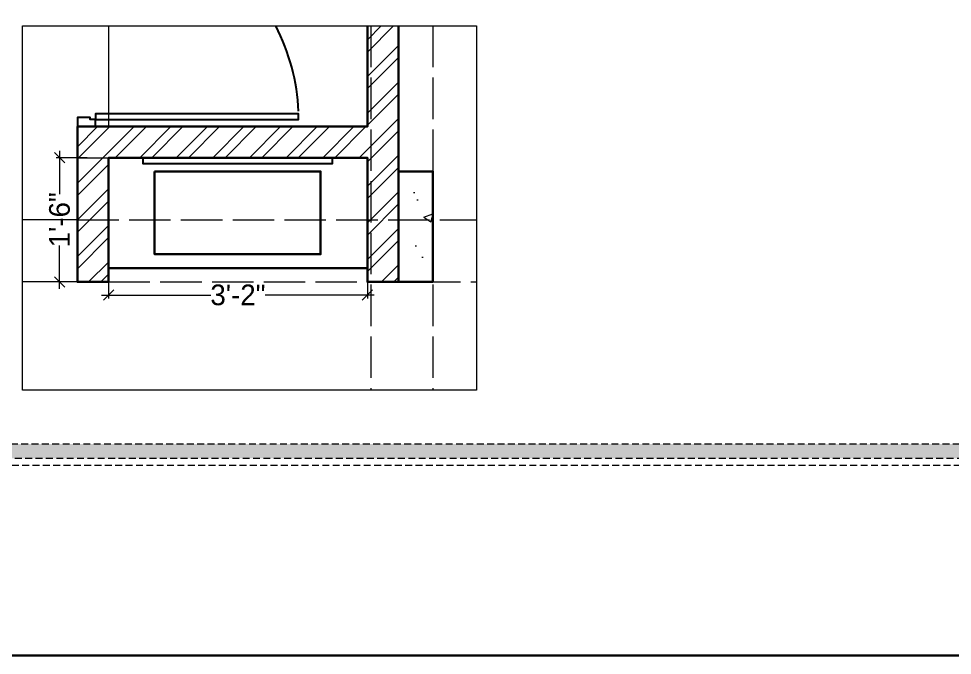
# Model space of a CAD drawing. Header units: millimetres. Extents: x 35877 to 3066687, y -650199 to -40525.
# Drawn here: x 148268.2 to 148403.5, y -179366.6 to -179274.3 of the extents above; entities that cross this region are included whole.
import ezdxf

# ---------------------------------------------------------------- set-up
doc = ezdxf.new("R2010")
doc.units = ezdxf.units.MM
doc.header["$MEASUREMENT"] = 0
doc.header["$PDMODE"] = 35
for name, pattern in [('ACAD_ISO02W100', [15, 12, -3]), ('DASHED', [0.75, 0.5, -0.25]), ('DASHEDX2', [1.5, 1, -0.5])]:
    doc.linetypes.add(name, pattern=pattern)
doc.layers.get('Defpoints').update_dxf_attribs({"color": 220})
doc.layers.add('AR ELE-5', color=134, linetype='Continuous')
doc.layers.add('AR HATCH-7', color=7, linetype='Continuous')
for name, color, linetype, lineweight in [('dim05', 1, 'Continuous', 13), ('Dimension', 10, 'DASHEDX2', 20), ('FURNITURE', 32, 'Continuous', 9), ('furniture dimensions', 1, 'DASHED', 0), ('FURNITURE-1', 252, 'Continuous', 13), ('GROUND FLOOR', 7, 'Continuous', 9), ('GROUND FLOOR  ( PLINE )', 251, 'Continuous', 30), ('GROUND FLOOR ( STAIR )', 251, 'Continuous', 9), ('Labelling', 1, 'Continuous', 25), ('wall', 7, 'Continuous', 30)]:
    doc.layers.add(name, color=color, linetype=linetype, lineweight=lineweight)
doc.styles.add('century g', font='GOTHIC.TTF')
doc.dimstyles.new('Archana', dxfattribs={"dimtxt": 2, "dimasz": 0.75, "dimexe": 0.5, "dimexo": 0.5, "dimgap": 0, "dimtad": 0, "dimzin": 0, "dimdsep": 46, "dimlunit": 4, "dimtxsty": 'century g', "dimblk": 'OBLIQUE', "dimcen": 0, "dimdle": 1, "dimclrd": 256, "dimclre": 256, "dimclrt": 256, "dimadec": 0, "dimazin": 0, "dimtfac": 1, "dimtofl": 0, "dimtmove": 1, "dimatfit": 3, "dimfxl": 1, "dimfxlon": 1, "dimtolj": 1, "dimtzin": 0, "dimlwd": -1, "dimlwe": -1, "dimarcsym": 0})

# ---------------------------------------------------------------- blocks, each defined once
blk = doc.blocks.new('_Oblique')
at = {"layer": 'wall', "color": 0, "lineweight": -2}
blk.add_line((-0.5, -0.5), (0.5, 0.5), dxfattribs=at)
blk = doc.blocks.new('*D451')
at = {"layer": 'Defpoints', "color": 0, "linetype": 'Continuous', "lineweight": 0, "transparency": 16777216}
for p in [(148274.13, -179294.48), (148281.22, -179294.48), (148281.22, -179312.48)]:
    blk.add_point(p, dxfattribs=at)
at = {"layer": 'furniture dimensions', "color": 5, "linetype": 'Continuous', "transparency": 16777216}
for p, q in [((148274.13, -179293.48), (148274.13, -179299.76)), ((148278.13, -179294.48), (148273.63, -179294.48)), ((148274.13, -179313.48), (148274.13, -179307.2))]:
    blk.add_line(p, q, dxfattribs=at)
at = {"layer": 'furniture dimensions', "color": 5, "linetype": 'ByBlock', "transparency": 16777216}
blk.add_line((148278.13, -179312.48), (148273.63, -179312.48), dxfattribs=at)
at = {"layer": 'furniture dimensions', "color": 5, "linetype": 'Continuous', "transparency": 16777216, "xscale": 1.5, "yscale": 1.5, "zscale": 1.5}
for p, rotation in [((148274.13, -179294.48), 90), ((148274.13, -179312.48), 270)]:
    blk.add_blockref('_Oblique', p, dxfattribs=dict(at, rotation=rotation))
at = {"layer": 'furniture dimensions', "linetype": 'Continuous', "lineweight": 0, "transparency": 16777216, "insert": (148274.13, -179303.48), "char_height": 3, "attachment_point": 5, "rotation": 90, "style": 'century g'}
blk.add_mtext('\\A1;1\'-6"', dxfattribs=at)
blk = doc.blocks.new('*D452')
at = {"layer": 'Defpoints', "color": 0, "linetype": 'Continuous', "lineweight": 0, "transparency": 16777216}
for p in [(148281.22, -179310.48), (148318.72, -179310.48), (148318.72, -179314.38)]:
    blk.add_point(p, dxfattribs=at)
at = {"layer": 'furniture dimensions', "color": 5, "linetype": 'ByBlock', "transparency": 16777216}
blk.add_line((148281.22, -179310.98), (148281.22, -179314.88), dxfattribs=at)
at = {"layer": 'furniture dimensions', "color": 5, "linetype": 'Continuous', "transparency": 16777216}
for p, q in [((148318.72, -179310.98), (148318.72, -179314.88)), ((148280.22, -179314.38), (148296.03, -179314.38)), ((148319.72, -179314.38), (148303.91, -179314.38))]:
    blk.add_line(p, q, dxfattribs=at)
at = {"layer": 'furniture dimensions', "color": 5, "linetype": 'Continuous', "transparency": 16777216, "xscale": 1.5, "yscale": 1.5, "zscale": 1.5, "rotation": 180}
blk.add_blockref('_Oblique', (148281.22, -179314.38), dxfattribs=at)
at = {"layer": 'furniture dimensions', "color": 5, "linetype": 'Continuous', "transparency": 16777216, "xscale": 1.5, "yscale": 1.5, "zscale": 1.5}
blk.add_blockref('_Oblique', (148318.72, -179314.38), dxfattribs=at)
at = {"layer": 'furniture dimensions', "linetype": 'Continuous', "lineweight": 0, "transparency": 16777216, "insert": (148299.97, -179314.38), "char_height": 3, "attachment_point": 5, "style": 'century g'}
blk.add_mtext('\\A1;3\'-2"', dxfattribs=at)

msp = doc.modelspace()

# ---------------------------------------------------------------- hatches: boundary and pattern name
at = {"layer": 'AR HATCH-7', "lineweight": 0, "true_color": 0x939598, "transparency": 33554687}
h = msp.add_hatch(dxfattribs=at)
h.set_pattern_fill('ANSI32', color=252, scale=10)
h.set_pattern_definition([(45, (775.2015, 1087.4736), (-2.65165043, 2.65165043), []), (45, (776.9692, 1087.4736), (-2.65165043, 2.65165043), [])])
h.paths.add_polyline_path([(148319.219, -179275.377), (148318.719, -179275.377), (148318.719, -179289.979), (148276.719, -179289.979), (148276.719, -179294.479), (148318.719, -179294.479), (148318.719, -179312.479), (148319.219, -179312.479)])
h.paths.add_polyline_path([(148281.219, -179294.479), (148276.719, -179294.479), (148276.719, -179312.479), (148281.219, -179312.479)], flags=17)
h.paths.add_polyline_path([(148323.219, -179275.377), (148319.219, -179275.377), (148319.219, -179312.479), (148323.219, -179312.479), (148323.219, -179296.479)])
at = {"layer": 'Dimension', "true_color": 0xd39e00, "transparency": 33554687}
h = msp.add_hatch(color=42, dxfattribs=at)
h.paths.add_polyline_path([(148196.802, -179129.11), (148196.802, -179338.06), (148493.659, -179338.06), (148493.659, -179129.11)])
h.paths.add_polyline_path([(148198.886, -179131.193), (148491.576, -179131.193), (148491.576, -179335.977), (148198.886, -179335.977)], flags=16)
at = {"layer": 'FURNITURE-1', "lineweight": 0, "true_color": 0xc7c8ca, "transparency": 33554687}
h = msp.add_hatch(dxfattribs=at)
h.set_pattern_fill('AR-CONC', color=9, scale=2)
h.set_pattern_definition([(50, (775.201, 1087.474), (14.34520365, -1.2550427), [1.5, -16.5]), (355, (775.201, 1087.474), (-2.7750267, 15.0438427), [1.2, -13.2]), (100.4514445, (776.397, 1087.369), (11.5701769, 13.7887998), [1.2748038, -14.0228422]), (46.1842, (775.201, 1091.474), (21.3448266, -3.3103856), [2.25, -24.75]), (96.635635, (776.98, 1091.198), (18.693239, 19.482372), [1.9122068, -21.0342752]), (351.184164, (775.201, 1091.474), (18.693239, 19.482372), [1.8, -19.8]), (21, (777.201, 1090.474), (11.93814104, -8.0523778), [1.5, -16.5]), (326, (777.201, 1090.474), (4.8663066, 14.5030009), [1.2, -13.2]), (71.451445, (778.196, 1089.803), (16.8044475, 6.45062306), [1.2748038, -14.0228422]), (37.5, (775.2015, 1087.4736), (0.24319711, 6.65787708), [0, -13.04, 0, -13.4, 0, -13.25]), (7.5, (775.2015, 1087.4736), (5.26139075, 7.88823424), [0, -7.64, 0, -12.74, 0, -5.05]), (327.5, (770.7415, 1087.4736), (10.67644872, -0.45109743), [0, -5, 0, -15.6, 0, -20.7]), (317.5, (768.7415, 1087.474), (11.6637234, 2.00209965), [0, -6.5, 0, -10.36, 0, -14.7])])
h.paths.add_polyline_path([(148328.219, -179296.479), (148323.219, -179296.479), (148323.219, -179312.479), (148328.219, -179312.479)])

# ---------------------------------------------------------------- linework, layer by layer
at = {"transparency": 33554687}
for points in [[(148279.344, -179288.929), (148308.744, -179288.929), (148308.744, -179288.141), (148279.344, -179288.141)], [(148279.344, -179289.979), (148279.344, -179288.929), (148278.557, -179288.929), (148278.557, -179288.666), (148276.719, -179288.666), (148276.719, -179289.979)]]:
    msp.add_lwpolyline(points, close=True, dxfattribs=at)
at = {"layer": 'AR ELE-5', "linetype": 'ByBlock', "ltscale": 15, "transparency": 33554687}
msp.add_arc((148279.327, -179288.972), 29.443, 2.37301, 27.49793, dxfattribs=at)
at = {"layer": 'dim05', "color": 18, "lineweight": 0, "true_color": 0x000000, "transparency": 33554687, "elevation": -0.119}
msp.add_lwpolyline([(148334.54, -179328.157), (148268.746, -179328.157), (148268.746, -179275.377), (148334.54, -179275.377)], close=True, dxfattribs=at)
at = {"layer": 'Dimension', "color": 42, "true_color": 0xd39e00, "transparency": 33554687, "elevation": 0.119}
for points in [[(148195.76, -179128.068), (148494.701, -179128.068), (148494.701, -179339.102), (148195.76, -179339.102)], [(148196.802, -179129.11), (148493.659, -179129.11), (148493.659, -179338.06), (148196.802, -179338.06)], [(148198.886, -179131.193), (148491.576, -179131.193), (148491.576, -179335.977), (148198.886, -179335.977)]]:
    msp.add_lwpolyline(points, close=True, dxfattribs=at)
at = {"layer": 'FURNITURE', "color": 3, "lineweight": 30, "transparency": 33554687}
msp.add_lwpolyline([(147302.371, -178889.62), (148535.999, -178889.62), (148535.999, -179366.596), (147302.371, -179366.596)], close=True, dxfattribs=at)
at = {"layer": 'FURNITURE', "lineweight": 30, "transparency": 33554687}
for points in [[(148281.219, -179294.479), (148318.719, -179294.479), (148318.719, -179310.479), (148281.219, -179310.479)], [(148287.887, -179296.479), (148311.938, -179296.479), (148311.938, -179308.479), (148287.887, -179308.479)]]:
    msp.add_lwpolyline(points, close=True, dxfattribs=at)
at = {"layer": 'FURNITURE', "color": 5, "lineweight": 25, "transparency": 33554687}
msp.add_lwpolyline([(148286.219, -179294.479), (148313.606, -179294.479), (148313.606, -179295.363), (148286.219, -179295.363)], close=True, dxfattribs=at)
at = {"layer": 'GROUND FLOOR', "transparency": 33554687}
for p, q in [((148281.219, -179275.377), (148281.219, -179289.979)), ((148276.719, -179289.979), (148276.719, -179312.479)), ((148281.219, -179294.479), (148281.219, -179312.479))]:
    msp.add_line(p, q, dxfattribs=at)
at = {"layer": 'GROUND FLOOR', "color": 5, "transparency": 33554687}
msp.add_line((148276.719, -179289.979), (148318.719, -179289.979), dxfattribs=at)
at = {"layer": 'GROUND FLOOR  ( PLINE )', "transparency": 33554687}
msp.add_lwpolyline([(148318.719, -179275.377), (148318.719, -179289.979), (148276.719, -179289.979), (148276.719, -179312.479), (148281.219, -179312.479), (148281.219, -179294.479), (148318.719, -179294.479), (148318.719, -179312.479), (148323.219, -179312.479), (148323.219, -179275.377)], dxfattribs=at)
at = {"layer": 'GROUND FLOOR ( STAIR )', "color": 5, "linetype": 'ACAD_ISO02W100', "ltscale": 0.7, "transparency": 33554687}
msp.add_line((148276.719, -179294.479), (148318.719, -179294.479), dxfattribs=at)
at = {"layer": 'Labelling', "color": 251, "linetype": 'ACAD_ISO02W100', "lineweight": 0, "ltscale": 0.5, "true_color": 0x636466, "transparency": 33554687}
for p, q in [((148319.219, -179275.377), (148319.219, -179328.157)), ((148328.219, -179275.377), (148328.219, -179328.157)), ((148276.719, -179303.479), (148334.54, -179303.479)), ((148281.219, -179312.479), (148334.54, -179312.479))]:
    msp.add_line(p, q, dxfattribs=at)
at = {"layer": 'Labelling', "color": 251, "linetype": 'ACAD_ISO02W100', "lineweight": 0, "ltscale": 10, "true_color": 0x636466, "transparency": 33554687}
for p, q in [((148276.719, -179303.479), (148268.746, -179303.479)), ((148276.719, -179312.479), (148268.746, -179312.479))]:
    msp.add_line(p, q, dxfattribs=at)
at = {"layer": 'Labelling', "lineweight": 30, "ltscale": 10, "transparency": 33554687}
msp.add_lwpolyline([(148328.219, -179312.479), (148323.219, -179312.479), (148323.219, -179296.479), (148328.219, -179296.479)], close=True, dxfattribs=at)

# ---------------------------------------------------------------- dimensions: what is measured, and where the dimension line sits
at = {"layer": 'furniture dimensions', "color": 5, "linetype": 'Continuous', "lineweight": 0, "transparency": 33554687}
dim = msp.add_linear_dim(base=(148274.126, -179294.479), p1=(148281.219, -179312.479), p2=(148281.219, -179294.479), angle=90, dimstyle='Archana', override={"dimtxt": 3, "dimasz": 1.5, "dimdec": 0, "dimclrd": 5, "dimclre": 5, "dimfxl": 4}, dxfattribs=at)
dim.commit()
dim.dimension.update_dxf_attribs({"geometry": '*D451', "text_midpoint": (148274.126, -179303.479)})
dim = msp.add_linear_dim(base=(148318.719444568, -179314.376038528), p1=(148281.219444567, -179310.478668194), p2=(148318.719444568, -179310.478668194), dimstyle='Archana', override={"dimtxt": 3, "dimasz": 1.5, "dimdec": 0, "dimclrd": 5, "dimclre": 5, "dimfxl": 4}, dxfattribs=at)
dim.commit()
dim.dimension.update_dxf_attribs({"geometry": '*D452', "text_midpoint": (148299.969444567, -179314.376038528)})

doc.saveas('drawing.dxf')
